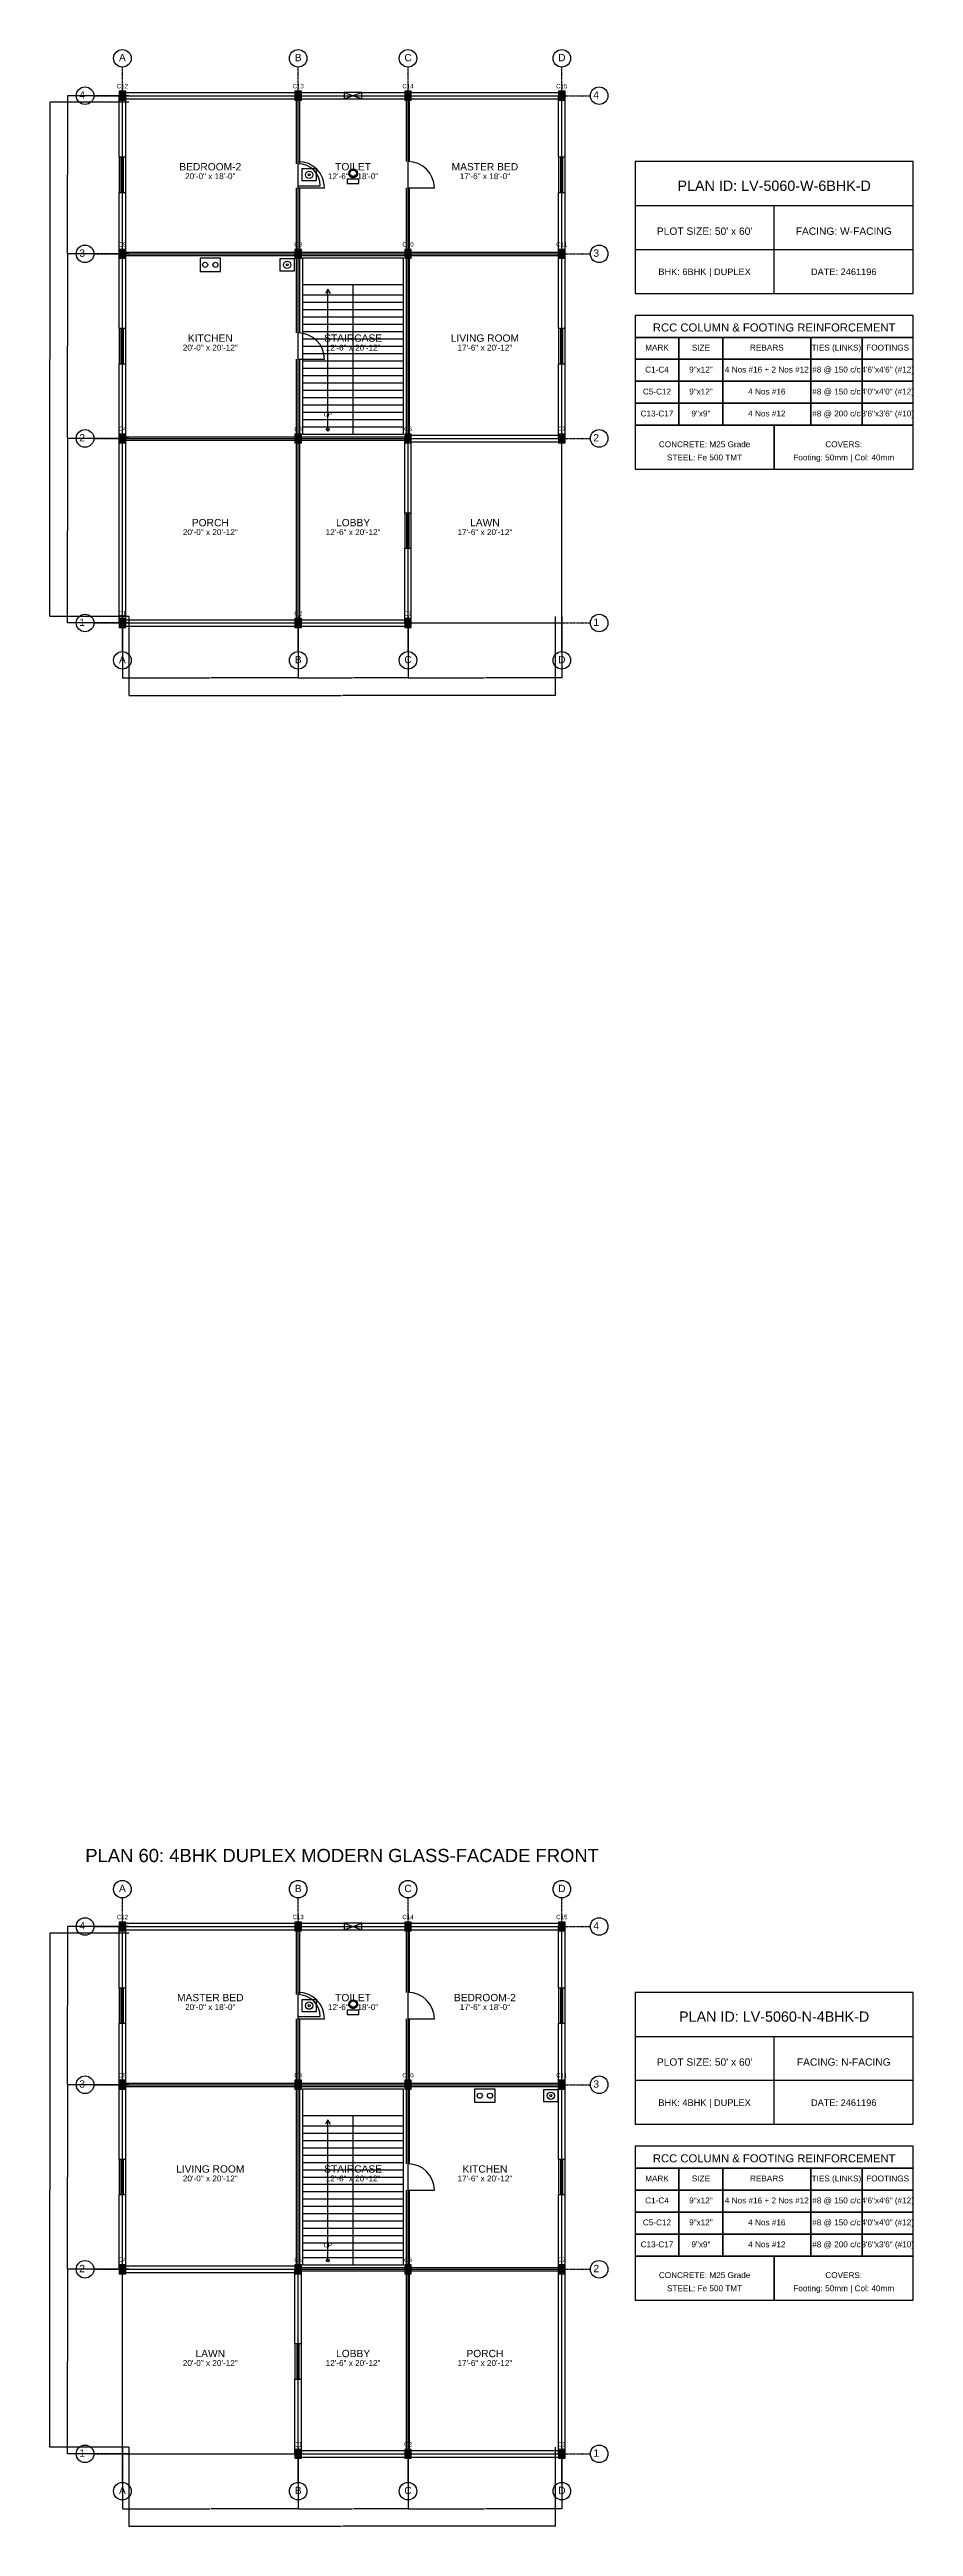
# Model space of a CAD drawing. Header units: inches. Extents: x -134 to 23580, y -99 to 23207.
# Drawn here: x 22400 to 23580, y 12401 to 15783 of the extents above; entities that cross this region are included whole.
import ezdxf
from ezdxf.enums import TextEntityAlignment as Align

# ---------------------------------------------------------------- set-up
doc = ezdxf.new("R2010")
doc.units = ezdxf.units.IN
doc.header["$MEASUREMENT"] = 0
doc.linetypes.add('CENTER', pattern=[2, 1.25, -0.25, 0.25, -0.25])
for name, color, linetype in [('A-COL-HATCH', 251, 'Continuous'), ('A-COLUMN', 1, 'Continuous'), ('A-DIM', 5, 'Continuous'), ('A-DOOR', 30, 'Continuous'), ('A-FIXTURE', 8, 'Continuous'), ('A-STAIR', 6, 'Continuous'), ('A-TEXT', 2, 'Continuous'), ('A-WALL-EXT', 7, 'Continuous'), ('A-WALL-INT', 9, 'Continuous'), ('A-WINDOW', 4, 'Continuous'), ('S-BEAM-FRAMING', 2, 'Continuous'), ('S-BUBBLE', 4, 'Continuous'), ('S-GRID-CENTER', 8, 'CENTER'), ('S-TABLE', 7, 'Continuous'), ('S-TEXT', 3, 'Continuous')]:
    doc.layers.add(name, color=color, linetype=linetype)
doc.styles.get("Standard").update_dxf_attribs({"font": 'arial.ttf'})
doc.dimstyles.get("Standard").update_dxf_attribs({"dimtxt": 0.18, "dimasz": 0.18, "dimexe": 0.18, "dimexo": 0.0625, "dimgap": 0.09, "dimtad": 0, "dimtih": 1, "dimtoh": 1, "dimdec": 4, "dimzin": 0, "dimdsep": 46, "dimtxsty": 'Standard', "dimcen": 0.09, "dimadec": 0, "dimazin": 0, "dimtfac": 1, "dimtdec": 4, "dimtofl": 0, "dimtmove": 0, "dimatfit": 3, "dimfxl": 1, "dimtolj": 1, "dimtzin": 0, "dimarcsym": 0})

# ---------------------------------------------------------------- blocks, each defined once
blk = doc.blocks.new('*D529')
at = {"layer": 'A-DIM', "color": 0, "lineweight": -2, "transparency": 16777216}
for p, q in [((22500, 12508.9), (22500, 12424.8)), ((22740, 12508.9), (22740, 12424.8)), ((22500.2, 12425), (22619.4, 12425)), ((22739.8, 12425), (22620.6, 12425))]:
    blk.add_line(p, q, dxfattribs=at)
at = {"layer": 'A-DIM', "color": 0, "transparency": 16777216}
for points in [[(22500.2, 12425), (22500.2, 12425), (22500, 12425)], [(22739.8, 12425), (22739.8, 12425), (22740, 12425)]]:
    blk.add_solid(points, dxfattribs=at)
at = {"layer": 'Defpoints', "color": 0, "transparency": 16777216}
for p in [(22500, 12509), (22740, 12509), (22740, 12425)]:
    blk.add_point(p, dxfattribs=at)
at = {"layer": 'A-DIM', "color": 0, "transparency": 16777216, "insert": (22620, 12425), "char_height": 0.18, "attachment_point": 5}
blk.add_mtext('\\A1;240.0000', dxfattribs=at)
blk = doc.blocks.new('*D530')
at = {"layer": 'A-DIM', "color": 0, "lineweight": -2, "transparency": 16777216}
for p, q in [((22740, 12508.9), (22740, 12424.8)), ((22890, 12508.9), (22890, 12424.8)), ((22740.2, 12425), (22814.4, 12425)), ((22889.8, 12425), (22815.6, 12425))]:
    blk.add_line(p, q, dxfattribs=at)
at = {"layer": 'A-DIM', "color": 0, "transparency": 16777216}
for points in [[(22740.2, 12425), (22740.2, 12425), (22740, 12425)], [(22889.8, 12425), (22889.8, 12425), (22890, 12425)]]:
    blk.add_solid(points, dxfattribs=at)
at = {"layer": 'Defpoints', "color": 0, "transparency": 16777216}
for p in [(22740, 12509), (22890, 12509), (22890, 12425)]:
    blk.add_point(p, dxfattribs=at)
at = {"layer": 'A-DIM', "color": 0, "transparency": 16777216, "insert": (22815, 12425), "char_height": 0.18, "attachment_point": 5}
blk.add_mtext('\\A1;150.0000', dxfattribs=at)
blk = doc.blocks.new('*D531')
at = {"layer": 'A-DIM', "color": 0, "lineweight": -2, "transparency": 16777216}
for p, q in [((22890, 12508.9), (22890, 12424.8)), ((23100, 12508.9), (23100, 12424.8)), ((22890.2, 12425), (22994.4, 12425)), ((23099.8, 12425), (22995.6, 12425))]:
    blk.add_line(p, q, dxfattribs=at)
at = {"layer": 'A-DIM', "color": 0, "transparency": 16777216}
for points in [[(22890.2, 12425), (22890.2, 12425), (22890, 12425)], [(23099.8, 12425), (23099.8, 12425), (23100, 12425)]]:
    blk.add_solid(points, dxfattribs=at)
at = {"layer": 'Defpoints', "color": 0, "transparency": 16777216}
for p in [(22890, 12509), (23100, 12509), (23100, 12425)]:
    blk.add_point(p, dxfattribs=at)
at = {"layer": 'A-DIM', "color": 0, "transparency": 16777216, "insert": (22995, 12425), "char_height": 0.18, "attachment_point": 5}
blk.add_mtext('\\A1;210.0000', dxfattribs=at)
blk = doc.blocks.new('*D532')
at = {"layer": 'A-DIM', "color": 0, "lineweight": -2, "transparency": 16777216}
for p, q in [((22509, 12508.9), (22509, 12400.8)), ((23091, 12508.9), (23091, 12400.8)), ((22509.2, 12401), (22799.4, 12401)), ((23090.8, 12401), (22800.6, 12401))]:
    blk.add_line(p, q, dxfattribs=at)
at = {"layer": 'A-DIM', "color": 0, "transparency": 16777216}
for points in [[(22509.2, 12401), (22509.2, 12401), (22509, 12401)], [(23090.8, 12401), (23090.8, 12401), (23091, 12401)]]:
    blk.add_solid(points, dxfattribs=at)
at = {"layer": 'Defpoints', "color": 0, "transparency": 16777216}
for p in [(22509, 12509), (23091, 12509), (23091, 12401)]:
    blk.add_point(p, dxfattribs=at)
at = {"layer": 'A-DIM', "color": 0, "transparency": 16777216, "insert": (22800, 12401), "char_height": 0.18, "attachment_point": 5}
blk.add_mtext('\\A1;582.0000', dxfattribs=at)
blk = doc.blocks.new('*D533')
at = {"layer": 'A-DIM', "color": 0, "lineweight": -2, "transparency": 16777216}
for p, q in [((22508.9, 12752), (22424.8, 12752)), ((22425, 12751.8), (22425, 12626.2)), ((22425, 12500.2), (22425, 12625.8)), ((22508.9, 12500), (22424.8, 12500))]:
    blk.add_line(p, q, dxfattribs=at)
at = {"layer": 'A-DIM', "color": 0, "transparency": 16777216}
for points in [[(22425, 12751.8), (22425, 12751.8), (22425, 12752)], [(22425, 12500.2), (22425, 12500.2), (22425, 12500)]]:
    blk.add_solid(points, dxfattribs=at)
at = {"layer": 'Defpoints', "color": 0, "transparency": 16777216}
for p in [(22425, 12752), (22509, 12752), (22509, 12500)]:
    blk.add_point(p, dxfattribs=at)
at = {"layer": 'A-DIM', "color": 0, "transparency": 16777216, "insert": (22425, 12626), "char_height": 0.18, "attachment_point": 5}
blk.add_mtext('\\A1;252.0000', dxfattribs=at)
blk = doc.blocks.new('*D534')
at = {"layer": 'A-DIM', "color": 0, "lineweight": -2, "transparency": 16777216}
for p, q in [((22508.9, 13004), (22424.8, 13004)), ((22425, 13003.8), (22425, 12878.2)), ((22425, 12752.2), (22425, 12877.8)), ((22508.9, 12752), (22424.8, 12752))]:
    blk.add_line(p, q, dxfattribs=at)
at = {"layer": 'A-DIM', "color": 0, "transparency": 16777216}
for points in [[(22425, 13003.8), (22425, 13003.8), (22425, 13004)], [(22425, 12752.2), (22425, 12752.2), (22425, 12752)]]:
    blk.add_solid(points, dxfattribs=at)
at = {"layer": 'Defpoints', "color": 0, "transparency": 16777216}
for p in [(22425, 13004), (22509, 13004), (22509, 12752)]:
    blk.add_point(p, dxfattribs=at)
at = {"layer": 'A-DIM', "color": 0, "transparency": 16777216, "insert": (22425, 12878), "char_height": 0.18, "attachment_point": 5}
blk.add_mtext('\\A1;252.0000', dxfattribs=at)
blk = doc.blocks.new('*D535')
at = {"layer": 'A-DIM', "color": 0, "lineweight": -2, "transparency": 16777216}
for p, q in [((22508.9, 13220), (22424.8, 13220)), ((22425, 13219.8), (22425, 13112.2)), ((22425, 13004.2), (22425, 13111.8)), ((22508.9, 13004), (22424.8, 13004))]:
    blk.add_line(p, q, dxfattribs=at)
at = {"layer": 'A-DIM', "color": 0, "transparency": 16777216}
for points in [[(22425, 13219.8), (22425, 13219.8), (22425, 13220)], [(22425, 13004.2), (22425, 13004.2), (22425, 13004)]]:
    blk.add_solid(points, dxfattribs=at)
at = {"layer": 'Defpoints', "color": 0, "transparency": 16777216}
for p in [(22425, 13220), (22509, 13220), (22509, 13004)]:
    blk.add_point(p, dxfattribs=at)
at = {"layer": 'A-DIM', "color": 0, "transparency": 16777216, "insert": (22425, 13112), "char_height": 0.18, "attachment_point": 5}
blk.add_mtext('\\A1;216.0000', dxfattribs=at)
blk = doc.blocks.new('*D536')
at = {"layer": 'A-DIM', "color": 0, "lineweight": -2, "transparency": 16777216}
for p, q in [((22508.9, 13211), (22400.8, 13211)), ((22401, 13210.8), (22401, 12860.2)), ((22401, 12509.2), (22401, 12859.8)), ((22508.9, 12509), (22400.8, 12509))]:
    blk.add_line(p, q, dxfattribs=at)
at = {"layer": 'A-DIM', "color": 0, "transparency": 16777216}
for points in [[(22401, 13210.8), (22401, 13210.8), (22401, 13211)], [(22401, 12509.2), (22401, 12509.2), (22401, 12509)]]:
    blk.add_solid(points, dxfattribs=at)
at = {"layer": 'Defpoints', "color": 0, "transparency": 16777216}
for p in [(22401, 13211), (22509, 13211), (22509, 12509)]:
    blk.add_point(p, dxfattribs=at)
at = {"layer": 'A-DIM', "color": 0, "transparency": 16777216, "insert": (22401, 12860), "char_height": 0.18, "attachment_point": 5}
blk.add_mtext('\\A1;702.0000', dxfattribs=at)
blk = doc.blocks.new('*D611')
at = {"layer": 'A-DIM', "color": 0, "lineweight": -2, "transparency": 16777216}
for p, q in [((22500, 15008.9), (22500, 14924.8)), ((22740, 15008.9), (22740, 14924.8)), ((22500.2, 14925), (22619.4, 14925)), ((22739.8, 14925), (22620.6, 14925))]:
    blk.add_line(p, q, dxfattribs=at)
at = {"layer": 'A-DIM', "color": 0, "transparency": 16777216}
for points in [[(22500.2, 14925), (22500.2, 14925), (22500, 14925)], [(22739.8, 14925), (22739.8, 14925), (22740, 14925)]]:
    blk.add_solid(points, dxfattribs=at)
at = {"layer": 'Defpoints', "color": 0, "transparency": 16777216}
for p in [(22500, 15009), (22740, 15009), (22740, 14925)]:
    blk.add_point(p, dxfattribs=at)
at = {"layer": 'A-DIM', "color": 0, "transparency": 16777216, "insert": (22620, 14925), "char_height": 0.18, "attachment_point": 5}
blk.add_mtext('\\A1;240.0000', dxfattribs=at)
blk = doc.blocks.new('*D612')
at = {"layer": 'A-DIM', "color": 0, "lineweight": -2, "transparency": 16777216}
for p, q in [((22740, 15008.9), (22740, 14924.8)), ((22890, 15008.9), (22890, 14924.8)), ((22740.2, 14925), (22814.4, 14925)), ((22889.8, 14925), (22815.6, 14925))]:
    blk.add_line(p, q, dxfattribs=at)
at = {"layer": 'A-DIM', "color": 0, "transparency": 16777216}
for points in [[(22740.2, 14925), (22740.2, 14925), (22740, 14925)], [(22889.8, 14925), (22889.8, 14925), (22890, 14925)]]:
    blk.add_solid(points, dxfattribs=at)
at = {"layer": 'Defpoints', "color": 0, "transparency": 16777216}
for p in [(22740, 15009), (22890, 15009), (22890, 14925)]:
    blk.add_point(p, dxfattribs=at)
at = {"layer": 'A-DIM', "color": 0, "transparency": 16777216, "insert": (22815, 14925), "char_height": 0.18, "attachment_point": 5}
blk.add_mtext('\\A1;150.0000', dxfattribs=at)
blk = doc.blocks.new('*D613')
at = {"layer": 'A-DIM', "color": 0, "lineweight": -2, "transparency": 16777216}
for p, q in [((22890, 15008.9), (22890, 14924.8)), ((23100, 15008.9), (23100, 14924.8)), ((22890.2, 14925), (22994.4, 14925)), ((23099.8, 14925), (22995.6, 14925))]:
    blk.add_line(p, q, dxfattribs=at)
at = {"layer": 'A-DIM', "color": 0, "transparency": 16777216}
for points in [[(22890.2, 14925), (22890.2, 14925), (22890, 14925)], [(23099.8, 14925), (23099.8, 14925), (23100, 14925)]]:
    blk.add_solid(points, dxfattribs=at)
at = {"layer": 'Defpoints', "color": 0, "transparency": 16777216}
for p in [(22890, 15009), (23100, 15009), (23100, 14925)]:
    blk.add_point(p, dxfattribs=at)
at = {"layer": 'A-DIM', "color": 0, "transparency": 16777216, "insert": (22995, 14925), "char_height": 0.18, "attachment_point": 5}
blk.add_mtext('\\A1;210.0000', dxfattribs=at)
blk = doc.blocks.new('*D614')
at = {"layer": 'A-DIM', "color": 0, "lineweight": -2, "transparency": 16777216}
for p, q in [((22509, 15008.9), (22509, 14900.8)), ((23091, 15008.9), (23091, 14900.8)), ((22509.2, 14901), (22799.4, 14901)), ((23090.8, 14901), (22800.6, 14901))]:
    blk.add_line(p, q, dxfattribs=at)
at = {"layer": 'A-DIM', "color": 0, "transparency": 16777216}
for points in [[(22509.2, 14901), (22509.2, 14901), (22509, 14901)], [(23090.8, 14901), (23090.8, 14901), (23091, 14901)]]:
    blk.add_solid(points, dxfattribs=at)
at = {"layer": 'Defpoints', "color": 0, "transparency": 16777216}
for p in [(22509, 15009), (23091, 15009), (23091, 14901)]:
    blk.add_point(p, dxfattribs=at)
at = {"layer": 'A-DIM', "color": 0, "transparency": 16777216, "insert": (22800, 14901), "char_height": 0.18, "attachment_point": 5}
blk.add_mtext('\\A1;582.0000', dxfattribs=at)
blk = doc.blocks.new('*D615')
at = {"layer": 'A-DIM', "color": 0, "lineweight": -2, "transparency": 16777216}
for p, q in [((22508.9, 15252), (22424.8, 15252)), ((22425, 15251.8), (22425, 15126.2)), ((22425, 15000.2), (22425, 15125.8)), ((22508.9, 15000), (22424.8, 15000))]:
    blk.add_line(p, q, dxfattribs=at)
at = {"layer": 'A-DIM', "color": 0, "transparency": 16777216}
for points in [[(22425, 15251.8), (22425, 15251.8), (22425, 15252)], [(22425, 15000.2), (22425, 15000.2), (22425, 15000)]]:
    blk.add_solid(points, dxfattribs=at)
at = {"layer": 'Defpoints', "color": 0, "transparency": 16777216}
for p in [(22425, 15252), (22509, 15252), (22509, 15000)]:
    blk.add_point(p, dxfattribs=at)
at = {"layer": 'A-DIM', "color": 0, "transparency": 16777216, "insert": (22425, 15126), "char_height": 0.18, "attachment_point": 5}
blk.add_mtext('\\A1;252.0000', dxfattribs=at)
blk = doc.blocks.new('*D616')
at = {"layer": 'A-DIM', "color": 0, "lineweight": -2, "transparency": 16777216}
for p, q in [((22508.9, 15504), (22424.8, 15504)), ((22425, 15503.8), (22425, 15378.2)), ((22425, 15252.2), (22425, 15377.8)), ((22508.9, 15252), (22424.8, 15252))]:
    blk.add_line(p, q, dxfattribs=at)
at = {"layer": 'A-DIM', "color": 0, "transparency": 16777216}
for points in [[(22425, 15503.8), (22425, 15503.8), (22425, 15504)], [(22425, 15252.2), (22425, 15252.2), (22425, 15252)]]:
    blk.add_solid(points, dxfattribs=at)
at = {"layer": 'Defpoints', "color": 0, "transparency": 16777216}
for p in [(22425, 15504), (22509, 15504), (22509, 15252)]:
    blk.add_point(p, dxfattribs=at)
at = {"layer": 'A-DIM', "color": 0, "transparency": 16777216, "insert": (22425, 15378), "char_height": 0.18, "attachment_point": 5}
blk.add_mtext('\\A1;252.0000', dxfattribs=at)
blk = doc.blocks.new('*D617')
at = {"layer": 'A-DIM', "color": 0, "lineweight": -2, "transparency": 16777216}
for p, q in [((22508.9, 15720), (22424.8, 15720)), ((22425, 15719.8), (22425, 15612.2)), ((22425, 15504.2), (22425, 15611.8)), ((22508.9, 15504), (22424.8, 15504))]:
    blk.add_line(p, q, dxfattribs=at)
at = {"layer": 'A-DIM', "color": 0, "transparency": 16777216}
for points in [[(22425, 15719.8), (22425, 15719.8), (22425, 15720)], [(22425, 15504.2), (22425, 15504.2), (22425, 15504)]]:
    blk.add_solid(points, dxfattribs=at)
at = {"layer": 'Defpoints', "color": 0, "transparency": 16777216}
for p in [(22425, 15720), (22509, 15720), (22509, 15504)]:
    blk.add_point(p, dxfattribs=at)
at = {"layer": 'A-DIM', "color": 0, "transparency": 16777216, "insert": (22425, 15612), "char_height": 0.18, "attachment_point": 5}
blk.add_mtext('\\A1;216.0000', dxfattribs=at)
blk = doc.blocks.new('*D618')
at = {"layer": 'A-DIM', "color": 0, "lineweight": -2, "transparency": 16777216}
for p, q in [((22508.9, 15711), (22400.8, 15711)), ((22401, 15710.8), (22401, 15360.2)), ((22401, 15009.2), (22401, 15359.8)), ((22508.9, 15009), (22400.8, 15009))]:
    blk.add_line(p, q, dxfattribs=at)
at = {"layer": 'A-DIM', "color": 0, "transparency": 16777216}
for points in [[(22401, 15710.8), (22401, 15710.8), (22401, 15711)], [(22401, 15009.2), (22401, 15009.2), (22401, 15009)]]:
    blk.add_solid(points, dxfattribs=at)
at = {"layer": 'Defpoints', "color": 0, "transparency": 16777216}
for p in [(22401, 15711), (22509, 15711), (22509, 15009)]:
    blk.add_point(p, dxfattribs=at)
at = {"layer": 'A-DIM', "color": 0, "transparency": 16777216, "insert": (22401, 15360), "char_height": 0.18, "attachment_point": 5}
blk.add_mtext('\\A1;702.0000', dxfattribs=at)

msp = doc.modelspace()

# ---------------------------------------------------------------- linework, layer by layer
at = {"layer": 'A-COL-HATCH'}
for points in [[(22495.5, 15714), (22504.5, 15714), (22495.5, 15726), (22504.5, 15726)], [(22735.5, 15714), (22744.5, 15714), (22735.5, 15726), (22744.5, 15726)], [(22885.5, 15714), (22894.5, 15714), (22885.5, 15726), (22894.5, 15726)], [(23095.5, 15714), (23104.5, 15714), (23095.5, 15726), (23104.5, 15726)], [(22495.5, 15498), (22504.5, 15498), (22495.5, 15510), (22504.5, 15510)], [(22735.5, 15498), (22744.5, 15498), (22735.5, 15510), (22744.5, 15510)], [(22885.5, 15498), (22894.5, 15498), (22885.5, 15510), (22894.5, 15510)], [(23095.5, 15498), (23104.5, 15498), (23095.5, 15510), (23104.5, 15510)], [(22495.5, 15246), (22504.5, 15246), (22495.5, 15258), (22504.5, 15258)], [(22735.5, 15246), (22744.5, 15246), (22735.5, 15258), (22744.5, 15258)], [(22885.5, 15246), (22894.5, 15246), (22885.5, 15258), (22894.5, 15258)], [(23095.5, 15246), (23104.5, 15246), (23095.5, 15258), (23104.5, 15258)], [(22495.5, 14994), (22504.5, 14994), (22495.5, 15006), (22504.5, 15006)], [(22735.5, 14994), (22744.5, 14994), (22735.5, 15006), (22744.5, 15006)], [(22885.5, 14994), (22894.5, 14994), (22885.5, 15006), (22894.5, 15006)], [(22495.5, 13214), (22504.5, 13214), (22495.5, 13226), (22504.5, 13226)], [(22735.5, 13214), (22744.5, 13214), (22735.5, 13226), (22744.5, 13226)], [(22885.5, 13214), (22894.5, 13214), (22885.5, 13226), (22894.5, 13226)], [(23095.5, 13214), (23104.5, 13214), (23095.5, 13226), (23104.5, 13226)], [(22495.5, 12998), (22504.5, 12998), (22495.5, 13010), (22504.5, 13010)], [(22735.5, 12998), (22744.5, 12998), (22735.5, 13010), (22744.5, 13010)], [(22885.5, 12998), (22894.5, 12998), (22885.5, 13010), (22894.5, 13010)], [(23095.5, 12998), (23104.5, 12998), (23095.5, 13010), (23104.5, 13010)], [(22495.5, 12746), (22504.5, 12746), (22495.5, 12758), (22504.5, 12758)], [(22735.5, 12746), (22744.5, 12746), (22735.5, 12758), (22744.5, 12758)], [(22885.5, 12746), (22894.5, 12746), (22885.5, 12758), (22894.5, 12758)], [(23095.5, 12746), (23104.5, 12746), (23095.5, 12758), (23104.5, 12758)], [(22735.5, 12494), (22744.5, 12494), (22735.5, 12506), (22744.5, 12506)], [(22885.5, 12494), (22894.5, 12494), (22885.5, 12506), (22894.5, 12506)], [(23095.5, 12494), (23104.5, 12494), (23095.5, 12506), (23104.5, 12506)]]:
    msp.add_solid(points, dxfattribs=at)
at = {"layer": 'A-COLUMN'}
for points in [[(22495.5, 15714), (22504.5, 15714), (22504.5, 15726), (22495.5, 15726)], [(22735.5, 15714), (22744.5, 15714), (22744.5, 15726), (22735.5, 15726)], [(22885.5, 15714), (22894.5, 15714), (22894.5, 15726), (22885.5, 15726)], [(23095.5, 15714), (23104.5, 15714), (23104.5, 15726), (23095.5, 15726)], [(22495.5, 15498), (22504.5, 15498), (22504.5, 15510), (22495.5, 15510)], [(22735.5, 15498), (22744.5, 15498), (22744.5, 15510), (22735.5, 15510)], [(22885.5, 15498), (22894.5, 15498), (22894.5, 15510), (22885.5, 15510)], [(23095.5, 15498), (23104.5, 15498), (23104.5, 15510), (23095.5, 15510)], [(22495.5, 15246), (22504.5, 15246), (22504.5, 15258), (22495.5, 15258)], [(22735.5, 15246), (22744.5, 15246), (22744.5, 15258), (22735.5, 15258)], [(22885.5, 15246), (22894.5, 15246), (22894.5, 15258), (22885.5, 15258)], [(23095.5, 15246), (23104.5, 15246), (23104.5, 15258), (23095.5, 15258)], [(22495.5, 14994), (22504.5, 14994), (22504.5, 15006), (22495.5, 15006)], [(22735.5, 14994), (22744.5, 14994), (22744.5, 15006), (22735.5, 15006)], [(22885.5, 14994), (22894.5, 14994), (22894.5, 15006), (22885.5, 15006)], [(22495.5, 13214), (22504.5, 13214), (22504.5, 13226), (22495.5, 13226)], [(22735.5, 13214), (22744.5, 13214), (22744.5, 13226), (22735.5, 13226)], [(22885.5, 13214), (22894.5, 13214), (22894.5, 13226), (22885.5, 13226)], [(23095.5, 13214), (23104.5, 13214), (23104.5, 13226), (23095.5, 13226)], [(22495.5, 12998), (22504.5, 12998), (22504.5, 13010), (22495.5, 13010)], [(22735.5, 12998), (22744.5, 12998), (22744.5, 13010), (22735.5, 13010)], [(22885.5, 12998), (22894.5, 12998), (22894.5, 13010), (22885.5, 13010)], [(23095.5, 12998), (23104.5, 12998), (23104.5, 13010), (23095.5, 13010)], [(22495.5, 12746), (22504.5, 12746), (22504.5, 12758), (22495.5, 12758)], [(22735.5, 12746), (22744.5, 12746), (22744.5, 12758), (22735.5, 12758)], [(22885.5, 12746), (22894.5, 12746), (22894.5, 12758), (22885.5, 12758)], [(23095.5, 12746), (23104.5, 12746), (23104.5, 12758), (23095.5, 12758)], [(22735.5, 12494), (22744.5, 12494), (22744.5, 12506), (22735.5, 12506)], [(22885.5, 12494), (22894.5, 12494), (22894.5, 12506), (22885.5, 12506)], [(23095.5, 12494), (23104.5, 12494), (23104.5, 12506), (23095.5, 12506)]]:
    msp.add_lwpolyline(points, close=True, dxfattribs=at)
at = {"layer": 'A-DOOR'}
for p, q in [((22740, 15597), (22770, 15597)), ((22740, 15594), (22776, 15594)), ((22890, 15594), (22926, 15594)), ((22740, 15360), (22776, 15360)), ((22740, 13097), (22770, 13097)), ((22740, 13094), (22776, 13094)), ((22890, 13094), (22926, 13094)), ((22890, 12860), (22926, 12860))]:
    msp.add_line(p, q, dxfattribs=at)
for centre, radius in [((22740, 15594), 36), ((22740, 15597), 30), ((22890, 15594), 36), ((22740, 15360), 36), ((22740, 13094), 36), ((22740, 13097), 30), ((22890, 13094), 36), ((22890, 12860), 36)]:
    msp.add_arc(centre, radius, 0, 90, dxfattribs=at)
at = {"layer": 'A-FIXTURE'}
for points in [[(22745, 15604), (22765, 15604), (22765, 15620), (22745, 15620)], [(22807, 15600), (22823, 15600), (22823, 15606), (22807, 15606)], [(22606, 15480), (22634, 15480), (22634, 15498), (22606, 15498)], [(22715, 15481), (22735, 15481), (22735, 15497), (22715, 15497)], [(22745, 13104), (22765, 13104), (22765, 13120), (22745, 13120)], [(22807, 13100), (22823, 13100), (22823, 13106), (22807, 13106)], [(22981, 12980), (23009, 12980), (23009, 12998), (22981, 12998)], [(23075, 12981), (23095, 12981), (23095, 12997), (23075, 12997)]]:
    msp.add_lwpolyline(points, close=True, dxfattribs=at)
for centre, radius in [((22755, 15612), 5), ((22755, 15612), 1.5), ((22815, 15614), 6), ((22815, 15614), 4.5), ((22613, 15489), 3.5), ((22627, 15489), 3.5), ((22725, 15489), 5), ((22725, 15489), 1.5), ((22755, 13112), 5), ((22755, 13112), 1.5), ((22815, 13114), 6), ((22815, 13114), 4.5), ((22988, 12989), 3.5), ((23002, 12989), 3.5), ((23085, 12989), 5), ((23085, 12989), 1.5)]:
    msp.add_circle(centre, radius, dxfattribs=at)
at = {"layer": 'A-STAIR'}
for p, q in [((22746, 15462), (22884, 15462)), ((22815, 15258), (22815, 15462)), ((22746, 15448), (22815, 15448)), ((22746, 15438), (22815, 15438)), ((22746, 15428), (22815, 15428)), ((22780.5, 15456), (22777.5, 15450)), ((22780.5, 15264), (22780.5, 15456)), ((22780.5, 15456), (22783.5, 15450)), ((22815, 15448), (22884, 15448)), ((22815, 15438), (22884, 15438)), ((22815, 15428), (22884, 15428)), ((22746, 15418), (22815, 15418)), ((22746, 15408), (22815, 15408)), ((22746, 15398), (22815, 15398)), ((22815, 15418), (22884, 15418)), ((22815, 15408), (22884, 15408)), ((22815, 15398), (22884, 15398)), ((22746, 15388), (22815, 15388)), ((22746, 15378), (22815, 15378)), ((22746, 15368), (22815, 15368)), ((22746, 15358), (22815, 15358)), ((22815, 15388), (22884, 15388)), ((22815, 15378), (22884, 15378)), ((22815, 15368), (22884, 15368)), ((22815, 15358), (22884, 15358)), ((22746, 15348), (22815, 15348)), ((22746, 15338), (22815, 15338)), ((22746, 15328), (22815, 15328)), ((22815, 15348), (22884, 15348)), ((22815, 15338), (22884, 15338)), ((22815, 15328), (22884, 15328)), ((22746, 15318), (22815, 15318)), ((22746, 15308), (22815, 15308)), ((22746, 15298), (22815, 15298)), ((22746, 15288), (22815, 15288)), ((22815, 15318), (22884, 15318)), ((22815, 15308), (22884, 15308)), ((22815, 15298), (22884, 15298)), ((22815, 15288), (22884, 15288)), ((22746, 15278), (22815, 15278)), ((22746, 15268), (22815, 15268)), ((22815, 15278), (22884, 15278)), ((22815, 15268), (22884, 15268)), ((22746, 12962), (22884, 12962)), ((22780.5, 12956), (22777.5, 12950)), ((22780.5, 12764), (22780.5, 12956)), ((22780.5, 12956), (22783.5, 12950)), ((22815, 12758), (22815, 12962)), ((22746, 12948), (22815, 12948)), ((22746, 12938), (22815, 12938)), ((22746, 12928), (22815, 12928)), ((22815, 12948), (22884, 12948)), ((22815, 12938), (22884, 12938)), ((22815, 12928), (22884, 12928)), ((22746, 12918), (22815, 12918)), ((22746, 12908), (22815, 12908)), ((22746, 12898), (22815, 12898)), ((22746, 12888), (22815, 12888)), ((22815, 12918), (22884, 12918)), ((22815, 12908), (22884, 12908)), ((22815, 12898), (22884, 12898)), ((22815, 12888), (22884, 12888)), ((22746, 12878), (22815, 12878)), ((22746, 12868), (22815, 12868)), ((22746, 12858), (22815, 12858)), ((22815, 12878), (22884, 12878)), ((22815, 12868), (22884, 12868)), ((22815, 12858), (22884, 12858)), ((22746, 12848), (22815, 12848)), ((22746, 12838), (22815, 12838)), ((22746, 12828), (22815, 12828)), ((22815, 12848), (22884, 12848)), ((22815, 12838), (22884, 12838)), ((22815, 12828), (22884, 12828)), ((22746, 12818), (22815, 12818)), ((22746, 12808), (22815, 12808)), ((22746, 12798), (22815, 12798)), ((22746, 12788), (22815, 12788)), ((22815, 12818), (22884, 12818)), ((22815, 12808), (22884, 12808)), ((22815, 12798), (22884, 12798)), ((22815, 12788), (22884, 12788)), ((22746, 12778), (22815, 12778)), ((22746, 12768), (22815, 12768)), ((22815, 12778), (22884, 12778)), ((22815, 12768), (22884, 12768))]:
    msp.add_line(p, q, dxfattribs=at)
for points in [[(22746, 15258), (22884, 15258), (22884, 15498), (22746, 15498)], [(22746, 12758), (22884, 12758), (22884, 12998), (22746, 12998)]]:
    msp.add_lwpolyline(points, close=True, dxfattribs=at)
for centre in [(22780.5, 15264), (22780.5, 12764)]:
    msp.add_circle(centre, 2, dxfattribs=at)
at = {"layer": 'A-WALL-EXT'}
for p, q in [((22495.5, 15636), (22495.5, 15720)), ((22500, 15724.5), (22740, 15724.5)), ((22500, 15715.5), (22740, 15715.5)), ((22504.5, 15636), (22504.5, 15720)), ((22740, 15724.5), (22803, 15724.5)), ((22740, 15715.5), (22803, 15715.5)), ((22827, 15724.5), (22890, 15724.5)), ((22827, 15715.5), (22890, 15715.5)), ((22890, 15724.5), (23100, 15724.5)), ((22890, 15715.5), (23100, 15715.5)), ((23095.5, 15636), (23095.5, 15720)), ((23104.5, 15636), (23104.5, 15720)), ((22495.5, 15504), (22495.5, 15588)), ((22504.5, 15504), (22504.5, 15588)), ((23095.5, 15504), (23095.5, 15588)), ((23104.5, 15504), (23104.5, 15588)), ((23200, 15570), (23580, 15570)), ((23390, 15450), (23390, 15570)), ((22495.5, 15402), (22495.5, 15504)), ((22504.5, 15402), (22504.5, 15504)), ((23095.5, 15402), (23095.5, 15504)), ((23104.5, 15402), (23104.5, 15504)), ((23200, 15510), (23580, 15510)), ((22495.5, 15252), (22495.5, 15354)), ((22504.5, 15252), (22504.5, 15354)), ((23095.5, 15252), (23095.5, 15354)), ((23104.5, 15252), (23104.5, 15354)), ((22890, 15256.5), (23100, 15256.5)), ((22495.5, 15000), (22495.5, 15252)), ((22504.5, 15000), (22504.5, 15252)), ((22885.5, 15150), (22885.5, 15252)), ((22890, 15247.5), (23100, 15247.5)), ((22894.5, 15150), (22894.5, 15252)), ((22885.5, 15000), (22885.5, 15102)), ((22894.5, 15000), (22894.5, 15102)), ((22500, 15004.5), (22740, 15004.5)), ((22500, 14995.5), (22740, 14995.5)), ((22740, 15004.5), (22890, 15004.5)), ((22740, 14995.5), (22890, 14995.5)), ((22500, 13224.5), (22740, 13224.5)), ((22740, 13224.5), (22803, 13224.5)), ((22827, 13224.5), (22890, 13224.5)), ((22890, 13224.5), (23100, 13224.5)), ((22495.5, 13136), (22495.5, 13220)), ((22500, 13215.5), (22740, 13215.5)), ((22504.5, 13136), (22504.5, 13220)), ((22740, 13215.5), (22803, 13215.5)), ((22827, 13215.5), (22890, 13215.5)), ((22890, 13215.5), (23100, 13215.5)), ((23095.5, 13136), (23095.5, 13220)), ((23104.5, 13136), (23104.5, 13220)), ((22495.5, 13004), (22495.5, 13088)), ((22504.5, 13004), (22504.5, 13088)), ((23095.5, 13004), (23095.5, 13088)), ((23104.5, 13004), (23104.5, 13088)), ((23200, 13070), (23580, 13070)), ((23390, 12950), (23390, 13070)), ((22495.5, 12902), (22495.5, 13004)), ((22504.5, 12902), (22504.5, 13004)), ((23095.5, 12902), (23095.5, 13004)), ((23104.5, 12902), (23104.5, 13004)), ((23200, 13010), (23580, 13010)), ((22495.5, 12752), (22495.5, 12854)), ((22504.5, 12752), (22504.5, 12854)), ((23095.5, 12752), (23095.5, 12854)), ((23104.5, 12752), (23104.5, 12854)), ((22500, 12756.5), (22740, 12756.5)), ((22735.5, 12650), (22735.5, 12752)), ((22744.5, 12650), (22744.5, 12752)), ((23095.5, 12500), (23095.5, 12752)), ((23104.5, 12500), (23104.5, 12752)), ((22500, 12747.5), (22740, 12747.5)), ((22735.5, 12500), (22735.5, 12602)), ((22744.5, 12500), (22744.5, 12602)), ((22740, 12504.5), (22890, 12504.5)), ((22740, 12495.5), (22890, 12495.5)), ((22890, 12504.5), (23100, 12504.5)), ((22890, 12495.5), (23100, 12495.5))]:
    msp.add_line(p, q, dxfattribs=at)
for points in [[(23200, 15450), (23580, 15450), (23580, 15630), (23200, 15630)], [(23200, 12950), (23580, 12950), (23580, 13130), (23200, 13130)]]:
    msp.add_lwpolyline(points, close=True, dxfattribs=at)
at = {"layer": 'A-WALL-INT'}
for p, q in [((22737.75, 15627), (22737.75, 15720)), ((22742.25, 15627), (22742.25, 15720)), ((22887.75, 15630), (22887.75, 15720)), ((22892.25, 15630), (22892.25, 15720)), ((22737.75, 15504), (22737.75, 15594)), ((22742.25, 15504), (22742.25, 15594)), ((22887.75, 15504), (22887.75, 15594)), ((22892.25, 15504), (22892.25, 15594)), ((22500, 15506.25), (22740, 15506.25)), ((22500, 15501.75), (22740, 15501.75)), ((22737.75, 15396), (22737.75, 15504)), ((22740, 15506.25), (22890, 15506.25)), ((22740, 15501.75), (22890, 15501.75)), ((22742.25, 15396), (22742.25, 15504)), ((22887.75, 15252), (22887.75, 15504)), ((22890, 15506.25), (23100, 15506.25)), ((22890, 15501.75), (23100, 15501.75)), ((22892.25, 15252), (22892.25, 15504)), ((22737.75, 15252), (22737.75, 15360)), ((22742.25, 15252), (22742.25, 15360)), ((22500, 15254.25), (22740, 15254.25)), ((22740, 15254.25), (22890, 15254.25)), ((22500, 15249.75), (22740, 15249.75)), ((22737.75, 15000), (22737.75, 15252)), ((22740, 15249.75), (22890, 15249.75)), ((22742.25, 15000), (22742.25, 15252)), ((22737.75, 13127), (22737.75, 13220)), ((22742.25, 13127), (22742.25, 13220)), ((22887.75, 13130), (22887.75, 13220)), ((22892.25, 13130), (22892.25, 13220)), ((22737.75, 13004), (22737.75, 13094)), ((22742.25, 13004), (22742.25, 13094)), ((22887.75, 13004), (22887.75, 13094)), ((22892.25, 13004), (22892.25, 13094)), ((22500, 13006.25), (22740, 13006.25)), ((22500, 13001.75), (22740, 13001.75)), ((22737.75, 12752), (22737.75, 13004)), ((22740, 13006.25), (22890, 13006.25)), ((22740, 13001.75), (22890, 13001.75)), ((22742.25, 12752), (22742.25, 13004)), ((22887.75, 12896), (22887.75, 13004)), ((22890, 13006.25), (23100, 13006.25)), ((22890, 13001.75), (23100, 13001.75)), ((22892.25, 12896), (22892.25, 13004)), ((22887.75, 12752), (22887.75, 12860)), ((22892.25, 12752), (22892.25, 12860)), ((22740, 12754.25), (22890, 12754.25)), ((22887.75, 12500), (22887.75, 12752)), ((22890, 12754.25), (23100, 12754.25)), ((22892.25, 12500), (22892.25, 12752)), ((22740, 12749.75), (22890, 12749.75)), ((22890, 12749.75), (23100, 12749.75))]:
    msp.add_line(p, q, dxfattribs=at)
at = {"layer": 'A-WINDOW'}
for p, q in [((22803, 15715.5), (22827, 15724.5)), ((22803, 15724.5), (22827, 15715.5)), ((22498.5, 15588), (22498.5, 15636)), ((22501.5, 15588), (22501.5, 15636)), ((23098.5, 15588), (23098.5, 15636)), ((23101.5, 15588), (23101.5, 15636)), ((22498.5, 15354), (22498.5, 15402)), ((22501.5, 15354), (22501.5, 15402)), ((23098.5, 15354), (23098.5, 15402)), ((23101.5, 15354), (23101.5, 15402)), ((22888.5, 15102), (22888.5, 15150)), ((22891.5, 15102), (22891.5, 15150)), ((22803, 13215.5), (22827, 13224.5)), ((22803, 13224.5), (22827, 13215.5)), ((22498.5, 13088), (22498.5, 13136)), ((22501.5, 13088), (22501.5, 13136)), ((23098.5, 13088), (23098.5, 13136)), ((23101.5, 13088), (23101.5, 13136)), ((22498.5, 12854), (22498.5, 12902)), ((22501.5, 12854), (22501.5, 12902)), ((23098.5, 12854), (23098.5, 12902)), ((23101.5, 12854), (23101.5, 12902)), ((22738.5, 12602), (22738.5, 12650)), ((22741.5, 12602), (22741.5, 12650))]:
    msp.add_line(p, q, dxfattribs=at)
for points in [[(22803, 15715.5), (22827, 15715.5), (22827, 15724.5), (22803, 15724.5)], [(22495.5, 15588), (22504.5, 15588), (22504.5, 15636), (22495.5, 15636)], [(23095.5, 15588), (23104.5, 15588), (23104.5, 15636), (23095.5, 15636)], [(22495.5, 15354), (22504.5, 15354), (22504.5, 15402), (22495.5, 15402)], [(23095.5, 15354), (23104.5, 15354), (23104.5, 15402), (23095.5, 15402)], [(22885.5, 15102), (22894.5, 15102), (22894.5, 15150), (22885.5, 15150)], [(22803, 13215.5), (22827, 13215.5), (22827, 13224.5), (22803, 13224.5)], [(22495.5, 13088), (22504.5, 13088), (22504.5, 13136), (22495.5, 13136)], [(23095.5, 13088), (23104.5, 13088), (23104.5, 13136), (23095.5, 13136)], [(22495.5, 12854), (22504.5, 12854), (22504.5, 12902), (22495.5, 12902)], [(23095.5, 12854), (23104.5, 12854), (23104.5, 12902), (23095.5, 12902)], [(22735.5, 12602), (22744.5, 12602), (22744.5, 12650), (22735.5, 12650)]]:
    msp.add_lwpolyline(points, close=True, dxfattribs=at)
at = {"layer": 'S-BEAM-FRAMING'}
for p, q in [((22500, 15000), (22500, 15720)), ((22500, 15720), (23100, 15720)), ((22740, 15000), (22740, 15720)), ((22890, 15000), (22890, 15720)), ((23100, 15000), (23100, 15720)), ((22500, 15504), (23100, 15504)), ((22500, 15252), (23100, 15252)), ((22500, 15000), (23100, 15000)), ((22500, 12500), (22500, 13220)), ((22500, 13220), (23100, 13220)), ((22740, 12500), (22740, 13220)), ((22890, 12500), (22890, 13220)), ((23100, 12500), (23100, 13220)), ((22500, 13004), (23100, 13004)), ((22500, 12752), (23100, 12752)), ((22500, 12500), (23100, 12500))]:
    msp.add_line(p, q, dxfattribs=at)
at = {"layer": 'S-BUBBLE'}
for centre in [(22500, 15771), (22740, 15771), (22890, 15771), (23100, 15771), (22449, 15720), (23151, 15720), (22449, 15504), (23151, 15504), (22449, 15252), (23151, 15252), (22449, 15000), (23151, 15000), (22500, 14949), (22740, 14949), (22890, 14949), (23100, 14949), (22500, 13271), (22740, 13271), (22890, 13271), (23100, 13271), (22449, 13220), (23151, 13220), (22449, 13004), (23151, 13004), (22449, 12752), (23151, 12752), (22449, 12500), (23151, 12500), (22500, 12449), (22740, 12449), (22890, 12449), (23100, 12449)]:
    msp.add_circle(centre, 12, dxfattribs=at)
at = {"layer": 'S-GRID-CENTER'}
for p, q in [((22500, 14961), (22500, 15759)), ((22740, 14961), (22740, 15759)), ((22890, 14961), (22890, 15759)), ((23100, 14961), (23100, 15759)), ((22461, 15720), (23139, 15720)), ((22461, 15504), (23139, 15504)), ((22461, 15252), (23139, 15252)), ((22461, 15000), (23139, 15000)), ((22500, 12461), (22500, 13259)), ((22740, 12461), (22740, 13259)), ((22890, 12461), (22890, 13259)), ((23100, 12461), (23100, 13259)), ((22461, 13220), (23139, 13220)), ((22461, 13004), (23139, 13004)), ((22461, 12752), (23139, 12752)), ((22461, 12500), (23139, 12500))]:
    msp.add_line(p, q, dxfattribs=at)
at = {"layer": 'S-TABLE'}
for points in [[(23200, 15390), (23580, 15390), (23580, 15420), (23200, 15420)], [(23200, 15360), (23260, 15360), (23260, 15390), (23200, 15390)], [(23260, 15360), (23320, 15360), (23320, 15390), (23260, 15390)], [(23320, 15360), (23440, 15360), (23440, 15390), (23320, 15390)], [(23440, 15360), (23510, 15360), (23510, 15390), (23440, 15390)], [(23510, 15360), (23580, 15360), (23580, 15390), (23510, 15390)], [(23200, 15330), (23260, 15330), (23260, 15360), (23200, 15360)], [(23260, 15330), (23320, 15330), (23320, 15360), (23260, 15360)], [(23320, 15330), (23440, 15330), (23440, 15360), (23320, 15360)], [(23440, 15330), (23510, 15330), (23510, 15360), (23440, 15360)], [(23510, 15330), (23580, 15330), (23580, 15360), (23510, 15360)], [(23200, 15300), (23260, 15300), (23260, 15330), (23200, 15330)], [(23260, 15300), (23320, 15300), (23320, 15330), (23260, 15330)], [(23320, 15300), (23440, 15300), (23440, 15330), (23320, 15330)], [(23440, 15300), (23510, 15300), (23510, 15330), (23440, 15330)], [(23510, 15300), (23580, 15300), (23580, 15330), (23510, 15330)], [(23200, 15270), (23260, 15270), (23260, 15300), (23200, 15300)], [(23260, 15270), (23320, 15270), (23320, 15300), (23260, 15300)], [(23320, 15270), (23440, 15270), (23440, 15300), (23320, 15300)], [(23440, 15270), (23510, 15270), (23510, 15300), (23440, 15300)], [(23510, 15270), (23580, 15270), (23580, 15300), (23510, 15300)], [(23200, 15210), (23390, 15210), (23390, 15270), (23200, 15270)], [(23390, 15210), (23580, 15210), (23580, 15270), (23390, 15270)], [(23200, 12890), (23580, 12890), (23580, 12920), (23200, 12920)], [(23200, 12860), (23260, 12860), (23260, 12890), (23200, 12890)], [(23260, 12860), (23320, 12860), (23320, 12890), (23260, 12890)], [(23320, 12860), (23440, 12860), (23440, 12890), (23320, 12890)], [(23440, 12860), (23510, 12860), (23510, 12890), (23440, 12890)], [(23510, 12860), (23580, 12860), (23580, 12890), (23510, 12890)], [(23200, 12830), (23260, 12830), (23260, 12860), (23200, 12860)], [(23260, 12830), (23320, 12830), (23320, 12860), (23260, 12860)], [(23320, 12830), (23440, 12830), (23440, 12860), (23320, 12860)], [(23440, 12830), (23510, 12830), (23510, 12860), (23440, 12860)], [(23510, 12830), (23580, 12830), (23580, 12860), (23510, 12860)], [(23200, 12800), (23260, 12800), (23260, 12830), (23200, 12830)], [(23260, 12800), (23320, 12800), (23320, 12830), (23260, 12830)], [(23320, 12800), (23440, 12800), (23440, 12830), (23320, 12830)], [(23440, 12800), (23510, 12800), (23510, 12830), (23440, 12830)], [(23510, 12800), (23580, 12800), (23580, 12830), (23510, 12830)], [(23200, 12770), (23260, 12770), (23260, 12800), (23200, 12800)], [(23260, 12770), (23320, 12770), (23320, 12800), (23260, 12800)], [(23320, 12770), (23440, 12770), (23440, 12800), (23320, 12800)], [(23440, 12770), (23510, 12770), (23510, 12800), (23440, 12800)], [(23510, 12770), (23580, 12770), (23580, 12800), (23510, 12800)], [(23200, 12710), (23390, 12710), (23390, 12770), (23200, 12770)], [(23390, 12710), (23580, 12710), (23580, 12770), (23390, 12770)]]:
    msp.add_lwpolyline(points, close=True, dxfattribs=at)

# ---------------------------------------------------------------- texts
at = {"layer": 'A-TEXT'}
for s, height, p in [('C12', 6, (22500, 15730)), ('C13', 6, (22740, 15730)), ('C14', 6, (22890, 15730)), ('C15', 6, (23100, 15730)), ('BEDROOM-2', 10, (22620, 15618)), ('TOILET', 10, (22815, 15618)), ('MASTER BED', 10, (22995, 15618)), ('20\'-0" x 18\'-0"', 8, (22620, 15606)), ('12\'-6" x 18\'-0"', 8, (22815, 15606)), ('17\'-6" x 18\'-0"', 8, (22995, 15606)), ('PLAN ID: LV-5060-W-6BHK-D', 14, (23390, 15590)), ("PLOT SIZE: 50' x 60'", 10, (23295, 15530)), ('FACING: W-FACING', 10, (23485, 15530)), ('C8', 6, (22500, 15514)), ('C9', 6, (22740, 15514)), ('C10', 6, (22890, 15514)), ('C11', 6, (23100, 15514)), ('BHK: 6BHK | DUPLEX', 9, (23295, 15475)), ('DATE: 2461196', 9, (23485, 15475)), ('KITCHEN', 10, (22620, 15384)), ('STAIRCASE', 10, (22815, 15384)), ('LIVING ROOM', 10, (22995, 15384)), ('20\'-0" x 20\'-12"', 8, (22620, 15372)), ('12\'-6" x 20\'-12"', 8, (22815, 15372)), ('17\'-6" x 20\'-12"', 8, (22995, 15372)), ('UP', 6, (22780.5, 15282)), ('C4', 6, (22500, 15262)), ('C5', 6, (22740, 15262)), ('C6', 6, (22890, 15262)), ('C7', 6, (23100, 15262)), ('20\'-0" x 20\'-12"', 8, (22620, 15120)), ('PORCH', 10, (22620, 15132)), ('12\'-6" x 20\'-12"', 8, (22815, 15120)), ('LOBBY', 10, (22815, 15132)), ('17\'-6" x 20\'-12"', 8, (22995, 15120)), ('LAWN', 10, (22995, 15132)), ('C1', 6, (22500, 15010)), ('C2', 6, (22740, 15010)), ('C3', 6, (22890, 15010)), ('PLAN 60: 4BHK DUPLEX MODERN GLASS-FACADE FRONT', 18, (22800, 13308)), ('C12', 6, (22500, 13230)), ('C13', 6, (22740, 13230)), ('C14', 6, (22890, 13230)), ('C15', 6, (23100, 13230)), ('MASTER BED', 10, (22620, 13118)), ('TOILET', 10, (22815, 13118)), ('BEDROOM-2', 10, (22995, 13118)), ('20\'-0" x 18\'-0"', 8, (22620, 13106)), ('12\'-6" x 18\'-0"', 8, (22815, 13106)), ('17\'-6" x 18\'-0"', 8, (22995, 13106)), ('PLAN ID: LV-5060-N-4BHK-D', 14, (23390, 13090)), ("PLOT SIZE: 50' x 60'", 10, (23295, 13030)), ('FACING: N-FACING', 10, (23485, 13030)), ('C8', 6, (22500, 13014)), ('C9', 6, (22740, 13014)), ('C10', 6, (22890, 13014)), ('C11', 6, (23100, 13014)), ('BHK: 4BHK | DUPLEX', 9, (23295, 12975)), ('DATE: 2461196', 9, (23485, 12975)), ('LIVING ROOM', 10, (22620, 12884)), ('STAIRCASE', 10, (22815, 12884)), ('KITCHEN', 10, (22995, 12884)), ('20\'-0" x 20\'-12"', 8, (22620, 12872)), ('12\'-6" x 20\'-12"', 8, (22815, 12872)), ('17\'-6" x 20\'-12"', 8, (22995, 12872)), ('UP', 6, (22780.5, 12782)), ('C4', 6, (22500, 12762)), ('C5', 6, (22740, 12762)), ('C6', 6, (22890, 12762)), ('C7', 6, (23100, 12762)), ('20\'-0" x 20\'-12"', 8, (22620, 12620)), ('LAWN', 10, (22620, 12632)), ('12\'-6" x 20\'-12"', 8, (22815, 12620)), ('LOBBY', 10, (22815, 12632)), ('17\'-6" x 20\'-12"', 8, (22995, 12620)), ('PORCH', 10, (22995, 12632)), ('C1', 6, (22740, 12510)), ('C2', 6, (22890, 12510)), ('C3', 6, (23100, 12510))]:
    msp.add_text(s, height=height, dxfattribs=at).set_placement(p, align=Align.CENTER)
at = {"layer": 'S-TEXT'}
for s, height, p in [('A', 10, (22500, 15767)), ('B', 10, (22740, 15767)), ('C', 10, (22890, 15767)), ('D', 10, (23100, 15767)), ('4', 10, (22445, 15716)), ('4', 10, (23147, 15716)), ('3', 10, (22445, 15500)), ('3', 10, (23147, 15500)), ('RCC COLUMN & FOOTING REINFORCEMENT', 11, (23390, 15398)), ('MARK', 8, (23230, 15372)), ('SIZE', 8, (23290, 15372)), ('REBARS', 8, (23380, 15372)), ('TIES (LINKS)', 8, (23475, 15372)), ('FOOTINGS', 8, (23545, 15372)), ('C1-C4', 8, (23230, 15342)), ('9"x12"', 8, (23290, 15342)), ('4 Nos #16 + 2 Nos #12', 8, (23380, 15342)), ('#8 @ 150 c/c', 8, (23475, 15342)), ('4\'6"x4\'6" (#12)', 8, (23545, 15342)), ('C13-C17', 8, (23230, 15282)), ('C5-C12', 8, (23230, 15312)), ('9"x12"', 8, (23290, 15312)), ('9"x9"', 8, (23290, 15282)), ('4 Nos #16', 8, (23380, 15312)), ('4 Nos #12', 8, (23380, 15282)), ('#8 @ 150 c/c', 8, (23475, 15312)), ('#8 @ 200 c/c', 8, (23475, 15282)), ('4\'0"x4\'0" (#12)', 8, (23545, 15312)), ('3\'6"x3\'6" (#10)', 8, (23545, 15282)), ('2', 10, (22445, 15248)), ('2', 10, (23147, 15248)), ('CONCRETE: M25 Grade', 8, (23295, 15240)), ('STEEL: Fe 500 TMT', 8, (23295, 15222)), ('Footing: 50mm | Col: 40mm', 8, (23485, 15222)), ('COVERS:', 8, (23485, 15240)), ('1', 10, (22445, 14996)), ('1', 10, (23147, 14996)), ('A', 10, (22500, 14945)), ('B', 10, (22740, 14945)), ('C', 10, (22890, 14945)), ('D', 10, (23100, 14945)), ('A', 10, (22500, 13267)), ('B', 10, (22740, 13267)), ('C', 10, (22890, 13267)), ('D', 10, (23100, 13267)), ('4', 10, (22445, 13216)), ('4', 10, (23147, 13216)), ('3', 10, (22445, 13000)), ('3', 10, (23147, 13000)), ('RCC COLUMN & FOOTING REINFORCEMENT', 11, (23390, 12898)), ('MARK', 8, (23230, 12872)), ('SIZE', 8, (23290, 12872)), ('REBARS', 8, (23380, 12872)), ('TIES (LINKS)', 8, (23475, 12872)), ('FOOTINGS', 8, (23545, 12872)), ('C5-C12', 8, (23230, 12812)), ('C1-C4', 8, (23230, 12842)), ('9"x12"', 8, (23290, 12842)), ('9"x12"', 8, (23290, 12812)), ('4 Nos #16 + 2 Nos #12', 8, (23380, 12842)), ('4 Nos #16', 8, (23380, 12812)), ('#8 @ 150 c/c', 8, (23475, 12842)), ('#8 @ 150 c/c', 8, (23475, 12812)), ('4\'6"x4\'6" (#12)', 8, (23545, 12842)), ('4\'0"x4\'0" (#12)', 8, (23545, 12812)), ('C13-C17', 8, (23230, 12782)), ('9"x9"', 8, (23290, 12782)), ('4 Nos #12', 8, (23380, 12782)), ('#8 @ 200 c/c', 8, (23475, 12782)), ('3\'6"x3\'6" (#10)', 8, (23545, 12782)), ('2', 10, (22445, 12748)), ('2', 10, (23147, 12748)), ('CONCRETE: M25 Grade', 8, (23295, 12740)), ('STEEL: Fe 500 TMT', 8, (23295, 12722)), ('Footing: 50mm | Col: 40mm', 8, (23485, 12722)), ('COVERS:', 8, (23485, 12740)), ('1', 10, (22445, 12496)), ('1', 10, (23147, 12496)), ('A', 10, (22500, 12445)), ('B', 10, (22740, 12445)), ('C', 10, (22890, 12445)), ('D', 10, (23100, 12445))]:
    msp.add_text(s, height=height, dxfattribs=at).set_placement(p, align=Align.CENTER)

# ---------------------------------------------------------------- dimensions: what is measured, and where the dimension line sits
at = {"layer": 'A-DIM'}
for base, p1, p2, picture, middle in [((22401, 15711), (22509, 15009), (22509, 15711), '*D618', (22401, 15360)), ((22425, 15720), (22509, 15504), (22509, 15720), '*D617', (22425, 15612)), ((22425, 15504), (22509, 15252), (22509, 15504), '*D616', (22425, 15378)), ((22425, 15252), (22509, 15000), (22509, 15252), '*D615', (22425, 15126)), ((22401, 13211), (22509, 12509), (22509, 13211), '*D536', (22401, 12860)), ((22425, 13220), (22509, 13004), (22509, 13220), '*D535', (22425, 13112)), ((22425, 13004), (22509, 12752), (22509, 13004), '*D534', (22425, 12878)), ((22425, 12752), (22509, 12500), (22509, 12752), '*D533', (22425, 12626))]:
    dim = msp.add_linear_dim(base=base, p1=p1, p2=p2, angle=90, dimstyle='Standard', dxfattribs=at)
    dim.commit()
    dim.dimension.update_dxf_attribs({"geometry": picture, "text_midpoint": middle})
for base, p1, p2, picture, middle in [((22740, 14925), (22500, 15009), (22740, 15009), '*D611', (22620, 14925)), ((23091, 14901), (22509, 15009), (23091, 15009), '*D614', (22800, 14901)), ((22890, 14925), (22740, 15009), (22890, 15009), '*D612', (22815, 14925)), ((23100, 14925), (22890, 15009), (23100, 15009), '*D613', (22995, 14925)), ((22740, 12425), (22500, 12509), (22740, 12509), '*D529', (22620, 12425)), ((23091, 12401), (22509, 12509), (23091, 12509), '*D532', (22800, 12401)), ((22890, 12425), (22740, 12509), (22890, 12509), '*D530', (22815, 12425)), ((23100, 12425), (22890, 12509), (23100, 12509), '*D531', (22995, 12425))]:
    dim = msp.add_linear_dim(base=base, p1=p1, p2=p2, dimstyle='Standard', dxfattribs=at)
    dim.commit()
    dim.dimension.update_dxf_attribs({"geometry": picture, "text_midpoint": middle})

doc.saveas('drawing.dxf')
